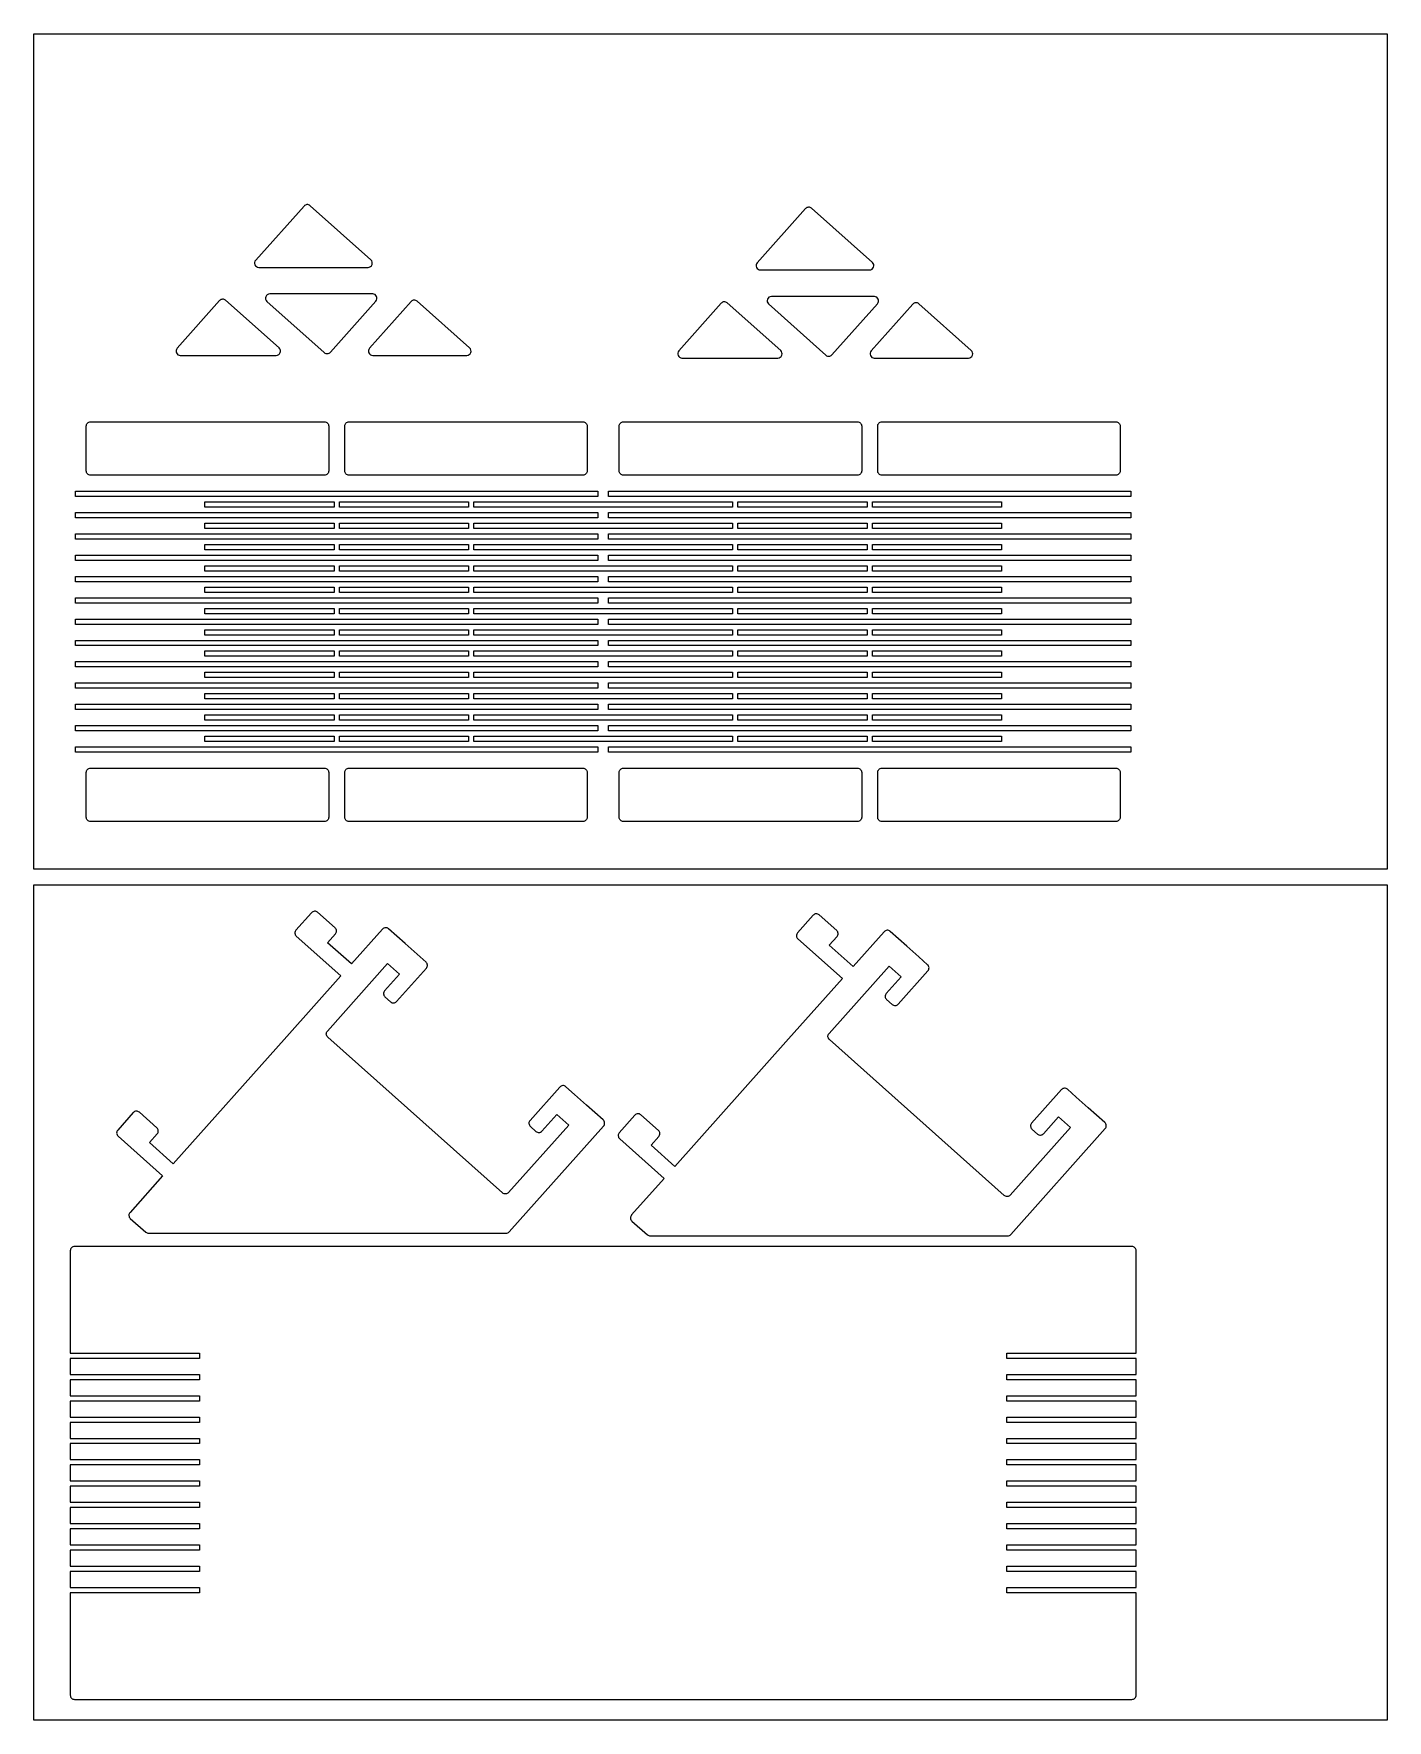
# Model space of a CAD drawing. Header units: inches. Extents: x 817 to 1071, y 31 to 348.
import ezdxf

# ---------------------------------------------------------------- set-up
doc = ezdxf.new("R2010")
doc.units = ezdxf.units.IN
doc.header["$MEASUREMENT"] = 0
doc.layers.add('1 - Interna', color=3, linetype='Continuous', true_color=0x00ff00)
doc.layers.add('2 - Externa', color=1, linetype='Continuous', true_color=0xff0000)

msp = doc.modelspace()

# ---------------------------------------------------------------- linework, layer by layer
at = {"layer": '1 - Interna', "flags": 128}
msp.add_lwpolyline([(1071.43, 190.89), (817.46, 190.89), (817.46, 347.67), (1071.43, 347.67)], close=True, dxfattribs=at)
at = {"layer": '1 - Interna'}
for points in [[(859.7, 303.82), (880.18, 303.82, 0.689144), (880.71, 305.22), (869.3, 315.39, 0.414214), (868.17, 315.33), (859.1, 305.15, 0.647612)], [(953.81, 303.33), (974.3, 303.33, 0.689144), (974.83, 304.73), (963.41, 314.9, 0.414214), (962.28, 314.84), (953.22, 304.67, 0.647612)], [(844.96, 287.29), (862.96, 287.29, 0.689144), (863.49, 288.69), (853.46, 297.63, 0.414214), (852.33, 297.57), (844.36, 288.62, 0.647612)], [(861.21, 297.42), (871.98, 287.82, 0.414214), (873.11, 287.89), (881.67, 297.49, 0.647612), (881.07, 298.82), (861.74, 298.82, 0.689144)], [(881.06, 287.29), (898.72, 287.29, 0.689144), (899.25, 288.69), (889.41, 297.46, 0.414214), (888.28, 297.4), (880.46, 288.62, 0.647612)], [(955.33, 296.94), (966.1, 287.33, 0.414214), (967.23, 287.4), (975.78, 297, 0.647612), (975.19, 298.33), (955.86, 298.33, 0.689144)], [(939.08, 286.8), (957.08, 286.8, 0.689144), (957.61, 288.2), (947.58, 297.14, 0.414214), (946.45, 297.08), (938.48, 288.14, 0.647612)], [(975.18, 286.8), (992.84, 286.8, 0.689144), (993.37, 288.2), (983.53, 296.97, 0.414214), (982.4, 296.91), (974.58, 288.13, 0.647612)], [(872.01, 264.81), (828.11, 264.81, -0.414214), (827.31, 265.61), (827.31, 274.01, -0.414214), (828.11, 274.81), (872.01, 274.81, -0.414214), (872.81, 274.01), (872.81, 265.61, -0.414214)], [(920.51, 264.81), (876.61, 264.81, -0.414214), (875.81, 265.61), (875.81, 274.01, -0.414214), (876.61, 274.81), (920.51, 274.81, -0.414214), (921.31, 274.01), (921.31, 265.61, -0.414214)], [(927.31, 265.61), (927.31, 274.01, -0.414214), (928.11, 274.81), (972.01, 274.81, -0.414214), (972.81, 274.01), (972.81, 265.61, -0.414214), (972.01, 264.81), (928.11, 264.81, -0.414214)], [(975.81, 265.61), (975.81, 274.01, -0.414214), (976.61, 274.81), (1020.51, 274.81, -0.414214), (1021.31, 274.01), (1021.31, 265.61, -0.414214), (1020.51, 264.81), (976.61, 264.81, -0.414214)], [(872.01, 199.81), (828.11, 199.81, -0.414214), (827.31, 200.61), (827.31, 209.01, -0.414214), (828.11, 209.81), (872.01, 209.81, -0.414214), (872.81, 209.01), (872.81, 200.61, -0.414214)], [(920.51, 199.81), (876.61, 199.81, -0.414214), (875.81, 200.61), (875.81, 209.01, -0.414214), (876.61, 209.81), (920.51, 209.81, -0.414214), (921.31, 209.01), (921.31, 200.61, -0.414214)], [(928.11, 209.81), (972.01, 209.81, -0.414214), (972.81, 209.01), (972.81, 200.61, -0.414214), (972.01, 199.81), (928.11, 199.81, -0.414214), (927.31, 200.61), (927.31, 209.01, -0.414214)], [(976.61, 209.81), (1020.51, 209.81, -0.414214), (1021.31, 209.01), (1021.31, 200.61, -0.414214), (1020.51, 199.81), (976.61, 199.81, -0.414214), (975.81, 200.61), (975.81, 209.01, -0.414214)]]:
    msp.add_lwpolyline(points, format="xyb", close=True, dxfattribs=at)
for points in [[(923.31, 260.81), (825.31, 260.81), (825.31, 261.81), (923.31, 261.81)], [(873.81, 258.81), (849.56, 258.81), (849.56, 259.81), (873.81, 259.81)], [(899.06, 258.81), (874.81, 258.81), (874.81, 259.81), (899.06, 259.81)], [(924.31, 258.81), (900.06, 258.81), (900.06, 259.81), (924.31, 259.81), (948.56, 259.81), (948.56, 258.81)], [(925.31, 260.81), (925.31, 261.81), (1023.31, 261.81), (1023.31, 260.81)], [(949.56, 258.81), (949.56, 259.81), (973.81, 259.81), (973.81, 258.81)], [(974.81, 258.81), (974.81, 259.81), (999.06, 259.81), (999.06, 258.81)], [(923.31, 256.81), (825.31, 256.81), (825.31, 257.81), (923.31, 257.81)], [(925.31, 256.81), (925.31, 257.81), (1023.31, 257.81), (1023.31, 256.81)], [(923.31, 252.81), (825.31, 252.81), (825.31, 253.81), (923.31, 253.81)], [(873.81, 254.81), (849.56, 254.81), (849.56, 255.81), (873.81, 255.81)], [(899.06, 254.81), (874.81, 254.81), (874.81, 255.81), (899.06, 255.81)], [(924.31, 254.81), (900.06, 254.81), (900.06, 255.81), (924.31, 255.81), (948.56, 255.81), (948.56, 254.81)], [(925.31, 252.81), (925.31, 253.81), (1023.31, 253.81), (1023.31, 252.81)], [(949.56, 254.81), (949.56, 255.81), (973.81, 255.81), (973.81, 254.81)], [(974.81, 254.81), (974.81, 255.81), (999.06, 255.81), (999.06, 254.81)], [(873.81, 250.81), (849.56, 250.81), (849.56, 251.81), (873.81, 251.81)], [(899.06, 250.81), (874.81, 250.81), (874.81, 251.81), (899.06, 251.81)], [(924.31, 250.81), (900.06, 250.81), (900.06, 251.81), (924.31, 251.81), (948.56, 251.81), (948.56, 250.81)], [(949.56, 250.81), (949.56, 251.81), (973.81, 251.81), (973.81, 250.81)], [(974.81, 250.81), (974.81, 251.81), (999.06, 251.81), (999.06, 250.81)], [(923.31, 248.81), (825.31, 248.81), (825.31, 249.81), (923.31, 249.81)], [(873.81, 246.81), (849.56, 246.81), (849.56, 247.81), (873.81, 247.81)], [(899.06, 246.81), (874.81, 246.81), (874.81, 247.81), (899.06, 247.81)], [(924.31, 246.81), (900.06, 246.81), (900.06, 247.81), (924.31, 247.81), (948.56, 247.81), (948.56, 246.81)], [(925.31, 248.81), (925.31, 249.81), (1023.31, 249.81), (1023.31, 248.81)], [(949.56, 246.81), (949.56, 247.81), (973.81, 247.81), (973.81, 246.81)], [(974.81, 246.81), (974.81, 247.81), (999.06, 247.81), (999.06, 246.81)], [(923.31, 244.81), (825.31, 244.81), (825.31, 245.81), (923.31, 245.81)], [(873.81, 242.81), (849.56, 242.81), (849.56, 243.81), (873.81, 243.81)], [(899.06, 242.81), (874.81, 242.81), (874.81, 243.81), (899.06, 243.81)], [(924.31, 242.81), (900.06, 242.81), (900.06, 243.81), (924.31, 243.81), (948.56, 243.81), (948.56, 242.81)], [(925.31, 244.81), (925.31, 245.81), (1023.31, 245.81), (1023.31, 244.81)], [(949.56, 242.81), (949.56, 243.81), (973.81, 243.81), (973.81, 242.81)], [(974.81, 242.81), (974.81, 243.81), (999.06, 243.81), (999.06, 242.81)], [(923.31, 240.81), (825.31, 240.81), (825.31, 241.81), (923.31, 241.81)], [(925.31, 240.81), (925.31, 241.81), (1023.31, 241.81), (1023.31, 240.81)], [(923.31, 236.81), (825.31, 236.81), (825.31, 237.81), (923.31, 237.81)], [(873.81, 238.81), (849.56, 238.81), (849.56, 239.81), (873.81, 239.81)], [(899.06, 238.81), (874.81, 238.81), (874.81, 239.81), (899.06, 239.81)], [(924.31, 238.81), (900.06, 238.81), (900.06, 239.81), (924.31, 239.81), (948.56, 239.81), (948.56, 238.81)], [(925.31, 236.81), (925.31, 237.81), (1023.31, 237.81), (1023.31, 236.81)], [(949.56, 238.81), (949.56, 239.81), (973.81, 239.81), (973.81, 238.81)], [(974.81, 238.81), (974.81, 239.81), (999.06, 239.81), (999.06, 238.81)], [(873.81, 234.81), (849.56, 234.81), (849.56, 235.81), (873.81, 235.81)], [(899.06, 234.81), (874.81, 234.81), (874.81, 235.81), (899.06, 235.81)], [(924.31, 234.81), (900.06, 234.81), (900.06, 235.81), (924.31, 235.81), (948.56, 235.81), (948.56, 234.81)], [(949.56, 234.81), (949.56, 235.81), (973.81, 235.81), (973.81, 234.81)], [(974.81, 234.81), (974.81, 235.81), (999.06, 235.81), (999.06, 234.81)], [(923.31, 232.81), (825.31, 232.81), (825.31, 233.81), (923.31, 233.81)], [(873.81, 230.81), (849.56, 230.81), (849.56, 231.81), (873.81, 231.81)], [(899.06, 230.81), (874.81, 230.81), (874.81, 231.81), (899.06, 231.81)], [(924.31, 230.81), (900.06, 230.81), (900.06, 231.81), (924.31, 231.81), (948.56, 231.81), (948.56, 230.81)], [(925.31, 232.81), (925.31, 233.81), (1023.31, 233.81), (1023.31, 232.81)], [(949.56, 230.81), (949.56, 231.81), (973.81, 231.81), (973.81, 230.81)], [(974.81, 230.81), (974.81, 231.81), (999.06, 231.81), (999.06, 230.81)], [(923.31, 228.81), (825.31, 228.81), (825.31, 229.81), (923.31, 229.81)], [(925.31, 228.81), (925.31, 229.81), (1023.31, 229.81), (1023.31, 228.81)], [(923.31, 224.81), (825.31, 224.81), (825.31, 225.81), (923.31, 225.81)], [(873.81, 226.81), (849.56, 226.81), (849.56, 227.81), (873.81, 227.81)], [(899.06, 226.81), (874.81, 226.81), (874.81, 227.81), (899.06, 227.81)], [(924.31, 226.81), (900.06, 226.81), (900.06, 227.81), (924.31, 227.81), (948.56, 227.81), (948.56, 226.81)], [(925.31, 224.81), (925.31, 225.81), (1023.31, 225.81), (1023.31, 224.81)], [(949.56, 226.81), (949.56, 227.81), (973.81, 227.81), (973.81, 226.81)], [(974.81, 226.81), (974.81, 227.81), (999.06, 227.81), (999.06, 226.81)], [(923.31, 220.81), (825.31, 220.81), (825.31, 221.81), (923.31, 221.81)], [(873.81, 222.81), (849.56, 222.81), (849.56, 223.81), (873.81, 223.81)], [(899.06, 222.81), (874.81, 222.81), (874.81, 223.81), (899.06, 223.81)], [(924.31, 222.81), (900.06, 222.81), (900.06, 223.81), (924.31, 223.81), (948.56, 223.81), (948.56, 222.81)], [(925.31, 220.81), (925.31, 221.81), (1023.31, 221.81), (1023.31, 220.81)], [(949.56, 222.81), (949.56, 223.81), (973.81, 223.81), (973.81, 222.81)], [(974.81, 222.81), (974.81, 223.81), (999.06, 223.81), (999.06, 222.81)], [(873.81, 218.81), (849.56, 218.81), (849.56, 219.81), (873.81, 219.81)], [(899.06, 218.81), (874.81, 218.81), (874.81, 219.81), (899.06, 219.81)], [(924.31, 218.81), (900.06, 218.81), (900.06, 219.81), (924.31, 219.81), (948.56, 219.81), (948.56, 218.81)], [(949.56, 218.81), (949.56, 219.81), (973.81, 219.81), (973.81, 218.81)], [(974.81, 218.81), (974.81, 219.81), (999.06, 219.81), (999.06, 218.81)], [(923.31, 216.81), (825.31, 216.81), (825.31, 217.81), (923.31, 217.81)], [(873.81, 214.81), (849.56, 214.81), (849.56, 215.81), (873.81, 215.81)], [(899.06, 214.81), (874.81, 214.81), (874.81, 215.81), (899.06, 215.81)], [(924.31, 214.81), (900.06, 214.81), (900.06, 215.81), (924.31, 215.81), (948.56, 215.81), (948.56, 214.81)], [(925.31, 216.81), (925.31, 217.81), (1023.31, 217.81), (1023.31, 216.81)], [(949.56, 214.81), (949.56, 215.81), (973.81, 215.81), (973.81, 214.81)], [(974.81, 214.81), (974.81, 215.81), (999.06, 215.81), (999.06, 214.81)], [(923.31, 212.81), (825.31, 212.81), (825.31, 213.81), (923.31, 213.81)], [(925.31, 212.81), (925.31, 213.81), (1023.31, 213.81), (1023.31, 212.81)]]:
    msp.add_lwpolyline(points, close=True, dxfattribs=at)
at = {"layer": '2 - Externa', "flags": 128}
msp.add_lwpolyline([(1071.43, 31.11), (817.46, 31.11), (817.46, 187.89), (1071.43, 187.89)], close=True, dxfattribs=at)
at = {"layer": '2 - Externa'}
for points in [[(843.64, 135.55), (839.16, 139.54), (840.62, 141.18, 0.414214), (840.56, 142.31), (837.27, 145.24, 0.414214), (836.14, 145.17), (833.22, 141.89, 0.414214), (833.28, 140.76), (841.64, 133.31), (835.52, 126.44, 0.414214), (835.58, 125.31), (838.49, 122.72, 0.184032), (839.02, 122.52), (906.07, 122.51, 0.213878), (906.67, 122.78), (924.38, 142.65, 0.414214), (924.31, 143.78), (921.18, 146.57), (918.94, 148.57), (917.3, 150.03, 0.414214), (916.17, 149.97), (910.58, 143.7, 0.414214), (910.64, 142.57), (911.69, 141.64, 0.414214), (912.82, 141.7), (915.61, 144.84), (917.85, 142.84), (906.56, 130.17, -0.414214), (905.43, 130.1), (872.62, 159.35, -0.414214), (872.56, 160.48), (883.85, 173.15), (886.09, 171.15), (883.3, 168.02, 0.414214), (883.36, 166.89), (884.41, 165.96, 0.414214), (885.54, 166.02), (891.13, 172.29, 0.414214), (891.06, 173.42), (889.42, 174.88), (887.18, 176.88), (884.04, 179.67, 0.414214), (882.91, 179.61), (877.08, 173.07), (872.6, 177.06), (874.07, 178.7, 0.414214), (874, 179.83), (870.72, 182.76, 0.414214), (869.59, 182.69), (866.66, 179.41, 0.414214), (866.72, 178.28), (875.09, 170.83), (864.97, 159.47)], [(937.76, 135.06), (933.28, 139.05), (934.74, 140.69, 0.414214), (934.68, 141.82), (931.39, 144.75, 0.414214), (930.26, 144.69), (927.33, 141.4, 0.414214), (927.4, 140.27), (935.76, 132.82), (929.64, 125.95, 0.414214), (929.7, 124.82), (932.61, 122.23, 0.184032), (933.14, 122.03), (1000.19, 122.02, 0.213878), (1000.79, 122.29), (1018.5, 142.16, 0.414214), (1018.43, 143.29), (1015.3, 146.08), (1013.06, 148.08), (1011.42, 149.54, 0.414214), (1010.29, 149.48), (1004.7, 143.21, 0.414214), (1004.76, 142.08), (1005.81, 141.15, 0.414214), (1006.94, 141.21), (1009.73, 144.35), (1011.97, 142.35), (1000.68, 129.68, -0.414214), (999.55, 129.62), (966.74, 158.86, -0.414214), (966.68, 159.99), (977.97, 172.66), (980.21, 170.66), (977.42, 167.53, 0.414214), (977.48, 166.4), (978.53, 165.47, 0.414214), (979.65, 165.53), (985.24, 171.8, 0.414214), (985.18, 172.93), (983.54, 174.4), (981.3, 176.39), (978.16, 179.19, 0.414214), (977.03, 179.12), (971.2, 172.58), (966.72, 176.57), (968.19, 178.21, 0.414214), (968.12, 179.34), (964.84, 182.27, 0.414214), (963.71, 182.21), (960.78, 178.92, 0.414214), (960.84, 177.79), (969.2, 170.34), (959.08, 158.99)], [(924.31, 120.03), (825.11, 120.03, 0.414214), (824.31, 119.23), (824.31, 100.03), (848.56, 100.03), (848.56, 99.03), (824.31, 99.03), (824.31, 96.03), (848.56, 96.03), (848.56, 95.03), (824.31, 95.03), (824.31, 92.03), (848.56, 92.03), (848.56, 91.03), (824.31, 91.03), (824.31, 88.03), (848.56, 88.03), (848.56, 87.03), (824.31, 87.03), (824.31, 84.03), (848.56, 84.03), (848.56, 83.03), (824.31, 83.03), (824.31, 80.03), (848.56, 80.03), (848.56, 79.03), (824.31, 79.03), (824.31, 76.03), (848.56, 76.03), (848.56, 75.03), (824.31, 75.03), (824.31, 72.03), (848.56, 72.03), (848.56, 71.03), (824.31, 71.03), (824.31, 68.03), (848.56, 68.03), (848.56, 67.03), (824.31, 67.03), (824.31, 64.03), (848.56, 64.03), (848.56, 63.03), (824.31, 63.03), (824.31, 60.03), (848.56, 60.03), (848.56, 59.03), (824.31, 59.03), (824.31, 56.03), (848.56, 56.03), (848.56, 55.03), (824.31, 55.03), (824.31, 35.83, 0.414214), (825.11, 35.03), (924.31, 35.03), (1023.51, 35.03, 0.414214), (1024.31, 35.83), (1024.31, 55.03), (1000.06, 55.03), (1000.06, 56.03), (1024.31, 56.03), (1024.31, 59.03), (1000.06, 59.03), (1000.06, 60.03), (1024.31, 60.03), (1024.31, 63.03), (1000.06, 63.03), (1000.06, 64.03), (1024.31, 64.03), (1024.31, 67.03), (1000.06, 67.03), (1000.06, 68.03), (1024.31, 68.03), (1024.31, 71.03), (1000.06, 71.03), (1000.06, 72.03), (1024.31, 72.03), (1024.31, 75.03), (1000.06, 75.03), (1000.06, 76.03), (1024.31, 76.03), (1024.31, 79.03), (1000.06, 79.03), (1000.06, 80.03), (1024.31, 80.03), (1024.31, 83.03), (1000.06, 83.03), (1000.06, 84.03), (1024.31, 84.03), (1024.31, 87.03), (1000.06, 87.03), (1000.06, 88.03), (1024.31, 88.03), (1024.31, 91.03), (1000.06, 91.03), (1000.06, 92.03), (1024.31, 92.03), (1024.31, 95.03), (1000.06, 95.03), (1000.06, 96.03), (1024.31, 96.03), (1024.31, 99.03), (1000.06, 99.03), (1000.06, 100.03), (1024.31, 100.03), (1024.31, 119.23, 0.414214), (1023.51, 120.03)]]:
    msp.add_lwpolyline(points, format="xyb", close=True, dxfattribs=at)

doc.saveas('drawing.dxf')
